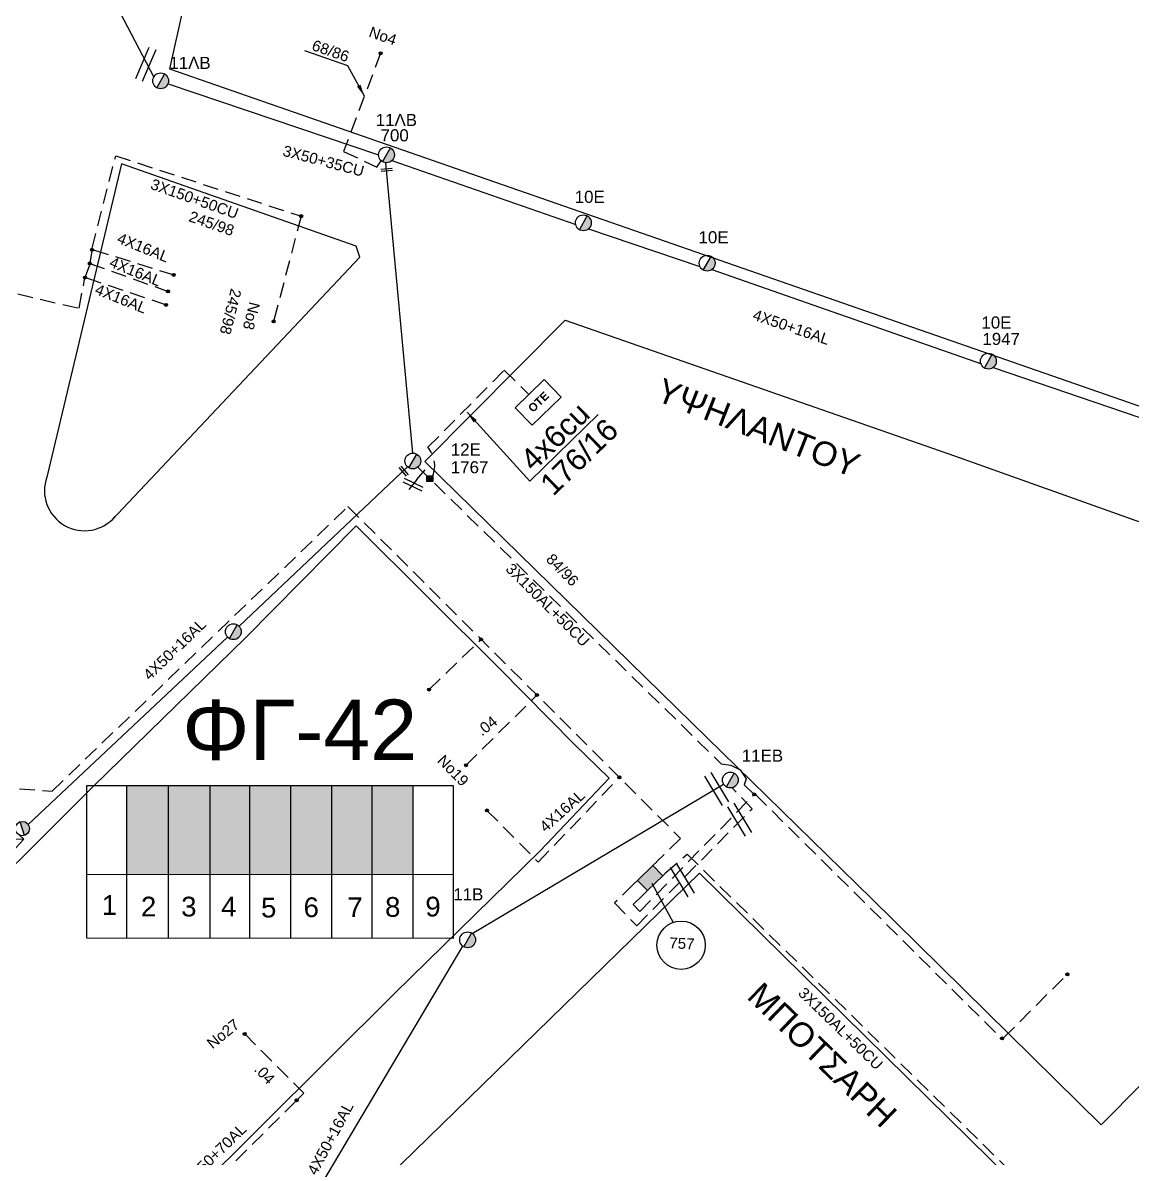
# Model space of a CAD drawing. Header units: millimetres. Extents: x 751 to 1825, y 358 to 872.
# Drawn here: x 1316.4 to 1408.2, y 634.6 to 728.6 of the extents above; entities that cross this region are included whole.
import ezdxf

# ---------------------------------------------------------------- set-up
doc = ezdxf.new("R2010")
doc.units = ezdxf.units.MM
doc.linetypes.add('DASHED', pattern=[19.05, 12.7, -6.35])
for name, color, linetype in [('Link Box 4 Διευθύνσεων', 7, 'Continuous'), ('Pillar OTE', 7, 'Continuous'), ('Άγνωστα', 7, 'Continuous'), ('Γυμνά εναέρια ΧΤ (3Φ)   3x50+35CU', 7, 'Continuous'), ('Γυμνά εναέρια ΧΤ και ΦΟΠ (3Φ)   4x50+16AL', 7, 'Continuous'), ('Επιγραφές - Σχήματα', 7, 'Continuous'), ('Καλώδια ΧΤ   3x150+50AL XLPE', 7, 'DASHED'), ('Καλώδια ΧΤ   3x150+50CU', 7, 'DASHED'), ('Καλώδια ΧΤ   3x150AL+50CU', 7, 'DASHED'), ('Μηχανική τομή', 7, 'Continuous'), ('Στύλος ΦΜ', 7, 'Continuous'), ('Στύλος ΦΜ @ 1', 7, 'Continuous'), ('Συνδέσεις', 7, 'Continuous'), ('Τομή', 7, 'Continuous'), ('Υποσταθμός εναέριος 2 στύλων', 7, 'Continuous'), ('Υποσταθμός πόλεως', 7, 'Continuous'), ('Υπόβαθρο ΔΕΗ', 7, 'Continuous'), ('Υπόγεια Καλώδια Δικτύου ΧΤ   .04', 7, 'DASHED'), ('Υπόγεια καλώδια Δικτύου ΧΤ και Παρ. ΧΤ - 3X150+70 AL', 7, 'DASHED'), ('Υπόγεια καλώδια Παροχών ΧΤ   4x16AL', 7, 'DASHED'), ('Υπόγεια καλώδια Παροχών ΧΤ   4x50AL', 7, 'DASHED'), ('Υπόγεια καλώδια Παροχών ΧΤ   4x6', 7, 'DASHED')]:
    doc.layers.add(name, color=color, linetype=linetype)
doc.styles.get("Standard").update_dxf_attribs({"font": 'arial.ttf'})
doc.linetypes.add('SYN_LINE', pattern='A,0.5,-0.0001,["/\\/\\/\\/",Standard,S=0.1,R=0,X=0,Y=-0.05],-0.25', length=0.7501)
doc.dimstyles.new('ISO-25', dxfattribs={"dimtxt": 2.5, "dimasz": 2.5, "dimexe": 1.25, "dimexo": 0.625, "dimtad": 1, "dimtxsty": 'Standard', "dimcen": 2.5, "dimadec": 0, "dimazin": 0, "dimtfac": 1, "dimtmove": 0, "dimatfit": 3, "dimfxl": 1, "dimarcsym": 0})

# ---------------------------------------------------------------- blocks, each defined once
blk = doc.blocks.new('ΥΠΑΡΧΩΝ ΤΣΙΜΕΝΤΕΝΙΟΣ ΣΤΥΛΟΣ')
at = {"layer": 'Στύλος ΦΜ'}
blk.add_hatch(color=256, dxfattribs=at).paths.add_polyline_path([(-1.29, -2.28, 0.574793), (2.62, 0, 0.268822), (1.3, 2.27)])
blk.add_line((-1.29, -2.28), (1.3, 2.27), dxfattribs=at)
blk.add_circle((0, 0), 2.62, dxfattribs=at)
at = {"layer": 'Στύλος ΦΜ', "flags": 4}
for tag, p in [('ΑΡΙΘΜΟΣ', (-4.68, 8.05)), ('ΤΥΠΟΣ', (-4.91, 3.03))]:
    blk.add_attdef(tag, p, '', height=4, dxfattribs=at)
blk = doc.blocks.new('ΥΠΟΣΤΑΘΜΟΣ ΕΝΑΕΡΙΟΣ ΕΠΙ 2 ΣΤΥΛΩΝ')
at = {"layer": 'Υποσταθμός εναέριος 2 στύλων', "linetype": 'Continuous'}
for points in [[(-11.97, -2.11, 0.574793), (-8.45, -0.07, 0.268822), (-9.64, 1.98)], [(9.68, -2.15, 0.574793), (13.19, -0.1, 0.268822), (12.01, 1.95)]]:
    blk.add_hatch(color=256, dxfattribs=at).paths.add_polyline_path(points)
for p, q in [((-11.97, -2.11), (-9.64, 1.98)), ((9.68, -2.15), (12.01, 1.95))]:
    blk.add_line(p, q, dxfattribs=at)
for centre in [(-10.81, -0.07), (10.84, -0.1)]:
    blk.add_circle(centre, 2.36, dxfattribs=at)
at = {"layer": 'Υποσταθμός πόλεως', "linetype": 'Continuous', "ltscale": 40}
blk.add_lwpolyline([(-8.57, 2.82), (8.57, 2.82), (8.57, -2.82), (-8.57, -2.82)], close=True, dxfattribs=at)
for points in [[(-5.75, 0), (-8.57, 2.82)], [(-8.57, -2.82), (-5.75, 0)], [(-5.75, 0), (5.75, 0)], [(5.75, 0), (8.57, 2.82)], [(8.57, -2.82), (5.75, 0)]]:
    blk.add_lwpolyline(points, dxfattribs=at)
at = {"layer": 'Υποσταθμός εναέριος 2 στύλων', "ltscale": 40, "flags": 1}
for tag, p in [('ΜΕΤΑΣΧΗΜΑΤΙΣΜΟΣ', (14.09, 2.51)), ('ΙΣΧΥΣ', (14.07, -0.28)), ('ΑΡΙΘΜΟΣ', (14.19, -3))]:
    blk.add_attdef(tag, p, '', height=1.8, dxfattribs=at)
blk = doc.blocks.new('_ΣΥΝΔΕΣΗ')
at = {"layer": 'Συνδέσεις', "linetype": 'SYN_LINE', "ltscale": 40}
blk.add_hatch(color=256, dxfattribs=at).paths.add_polyline_path([(0.5, -0.01, 1), (-0.5, -0.01, 1)])
at = {"layer": 'Συνδέσεις'}
blk.add_circle((0, -0.01), 0.5, dxfattribs=at)
blk = doc.blocks.new('LINK BOX 4 ΑΝΑΧΩΡΗΣΕΩΝ')
at = {"layer": 'Link Box 4 Διευθύνσεων', "ltscale": 40}
blk.add_hatch(color=256, dxfattribs=at).paths.add_polyline_path([(-3.54, 0), (-3.54, -4.67), (3.54, -4.67), (3.54, 0)])
for p, q in [((-3.54, 0), (-5.33, 0)), ((5.33, 0), (3.54, 0)), ((-3.54, -4.67), (-5.33, -4.67)), ((5.33, -4.67), (3.54, -4.67))]:
    blk.add_line(p, q, dxfattribs=at)
blk.add_lwpolyline([(-3.54, -4.67), (-3.54, 0), (3.54, 0), (3.54, -4.67)], close=True, dxfattribs=at)
blk = doc.blocks.new('ΤΟΜΗ')
at = {"layer": 'Τομή', "ltscale": 40}
for p, q in [((-5.68, 0), (5.68, 0)), ((5.68, -2.33), (-5.68, -2.33))]:
    blk.add_line(p, q, dxfattribs=at)
blk = doc.blocks.new('ΜΗΧΑΝΙΚΗ ΤΟΜΗ')
at = {"layer": 'Μηχανική τομή', "ltscale": 40}
for p, q in [((-1.89, 0.78), (1.89, 0.78)), ((1.89, 0), (-1.89, 0))]:
    blk.add_line(p, q, dxfattribs=at)
blk = doc.blocks.new('PILLAR ΟΤΕ')
at = {"layer": 'Pillar OTE', "ltscale": 40}
blk.add_lwpolyline([(-3.31, 2.02), (3.39, 2.02), (3.39, -1.99), (-3.31, -1.99)], close=True, dxfattribs=at)
at = {"layer": 'Pillar OTE', "insert": (-1.81, 0.71), "char_height": 1.3575, "width": 109.961, "attachment_point": 1}
blk.add_mtext('{\\fArial|b1|i0|c161|p34;OTE}', dxfattribs=at)
blk = doc.blocks.new('TSONTA XT1')
at = {"ltscale": 40}
h = blk.add_hatch(color=256, dxfattribs=at)
h.dxf.hatch_style = 1
h.paths.add_polyline_path([(595.96, 2487.66), (597.07, 2488.77), (595.96, 2489.87), (594.85, 2488.77)])
blk.add_lwpolyline([(594.85, 2488.77), (595.96, 2489.87), (597.07, 2488.77), (595.96, 2487.66)], close=True, dxfattribs=at)
blk = doc.blocks.new('τομή_')
at = {"layer": 'Επιγραφές - Σχήματα'}
for p, q in [((-1.287, -0.22), (0.131, 0.749)), ((-1.08, -0.463), (0.339, 0.506)), ((-0.662, 0.625), (-0.294, -0.367))]:
    blk.add_line(p, q, dxfattribs=at)

msp = doc.modelspace()

# ---------------------------------------------------------------- hatches: boundary and pattern name
at = {"layer": 'Καλώδια ΧΤ   3x150+50AL XLPE', "linetype": 'DASHED', "ltscale": 0.1}
h = msp.add_hatch(color=2, dxfattribs=at)
h.dxf.hatch_style = 1
h.paths.add_polyline_path([(1328.466, 665.491), (1325.026, 665.491), (1325.026, 658.131), (1328.465, 658.128)])
h = msp.add_hatch(color=85, dxfattribs=at)
h.dxf.hatch_style = 1
h.paths.add_polyline_path([(1328.465, 658.128), (1331.905, 658.124), (1331.906, 665.491), (1328.466, 665.491)])
h = msp.add_hatch(color=6, dxfattribs=at)
h.dxf.hatch_style = 1
h.paths.add_polyline_path([(1331.905, 658.124), (1335.203, 658.121), (1335.203, 665.491), (1331.906, 665.491)])
h = msp.add_hatch(color=1, dxfattribs=at)
h.dxf.hatch_style = 1
h.paths.add_polyline_path([(1335.203, 658.121), (1338.589, 658.118), (1338.589, 665.491), (1335.203, 665.491)])
h = msp.add_hatch(color=5, dxfattribs=at)
h.dxf.hatch_style = 1
h.paths.add_polyline_path([(1338.589, 658.118), (1341.985, 658.114), (1341.986, 665.49), (1338.589, 665.491)])
h = msp.add_hatch(color=173, dxfattribs=at)
h.dxf.hatch_style = 1
h.paths.add_polyline_path([(1341.985, 658.114), (1345.322, 658.111), (1345.323, 665.49), (1341.986, 665.49)])
h = msp.add_hatch(color=30, dxfattribs=at)
h.dxf.hatch_style = 1
h.paths.add_polyline_path([(1345.322, 658.111), (1348.711, 658.108), (1348.711, 665.49), (1345.323, 665.49)])

# ---------------------------------------------------------------- linework, layer by layer
at = {"layer": 'Pillar OTE', "ltscale": 40}
for points in [[(1321.697, 652.851), (1321.698, 665.492), (1352.031, 665.49), (1352.03, 652.822), (1321.697, 652.852)], [(1325.025, 652.849), (1325.026, 665.491)], [(1328.465, 652.846), (1328.466, 665.491)], [(1331.905, 652.842), (1331.906, 665.491)], [(1335.202, 652.839), (1335.203, 665.491)], [(1338.588, 652.835), (1338.589, 665.491)], [(1341.985, 652.832), (1341.986, 665.49)], [(1345.322, 652.829), (1345.323, 665.49)], [(1348.71, 652.825), (1348.711, 665.49)], [(1321.698, 658.134), (1352.031, 658.105)]]:
    msp.add_lwpolyline(points, dxfattribs=at)
at = {"layer": 'Άγνωστα', "color": 173, "lineweight": -2, "ltscale": 0.1}
msp.add_lwpolyline([(1316.65, 744.393), (1327.247, 724.127)], dxfattribs=at)
at = {"layer": 'Άγνωστα', "color": 2, "linetype": 'DASHED', "lineweight": -2, "ltscale": 0.1}
for points in [[(1350.031, 673.431), (1354.333, 677.579)], [(1366.951, 657.307), (1365.365, 655.762), (1367.206, 653.873), (1376.75, 663.566), (1375.098, 665.298)], [(1367.765, 656.472), (1366.914, 655.642), (1367.471, 655.07), (1376.929, 664.743)]]:
    msp.add_lwpolyline(points, dxfattribs=at)
at = {"layer": 'Γυμνά εναέρια ΧΤ (3Φ)   3x50+35CU', "color": 6, "linetype": 'DASHED', "lineweight": -2, "ltscale": 0.1}
msp.add_lwpolyline([(1346.013, 726.091), (1342.947, 717.971), (1345.702, 716.658), (1346.066, 717.198)], dxfattribs=at)
at = {"layer": 'Γυμνά εναέρια ΧΤ και ΦΟΠ (3Φ)   4x50+16AL', "color": 6, "lineweight": -2, "ltscale": 0.1}
for points in [[(1328.428, 723.573), (1345.845, 717.687)], [(1346.953, 717.216), (1362.156, 711.915)], [(1348.683, 693), (1346.441, 717.036)], [(1363.212, 711.556), (1372.441, 708.444)], [(1373.427, 708.188), (1395.727, 700.393)], [(1396.692, 700.078), (1435.297, 686.928)], [(1334.304, 678.663), (1348.242, 691.863)], [(1316.862, 662.247), (1333.351, 677.766)]]:
    msp.add_lwpolyline(points, dxfattribs=at)
at = {"layer": 'Γυμνά εναέρια ΧΤ και ΦΟΠ (3Φ)   4x50+16AL', "color": 2, "linetype": 'DASHED', "lineweight": -2, "ltscale": 0.1}
msp.add_lwpolyline([(1314.724, 661.208), (1313.499, 662.525), (1316.14, 665.202), (1318.837, 665.015), (1343.316, 688.577), (1370.83, 661.111), (1368.875, 659.182)], dxfattribs=at)
at = {"layer": 'Γυμνά εναέρια ΧΤ και ΦΟΠ (3Φ)   4x50+16AL', "color": 2, "lineweight": -2, "ltscale": 0.1}
for points in [[(1353.597, 653.237), (1374.387, 665.6)], [(1336.757, 625.11), (1352.831, 652.176)]]:
    msp.add_lwpolyline(points, dxfattribs=at)
at = {"layer": 'Επιγραφές - Σχήματα', "lineweight": -2, "ltscale": 0.1}
msp.add_lwpolyline([(1368.452, 657.398), (1370.228, 654.158)], dxfattribs=at)
at = {"layer": 'Επιγραφές - Σχήματα', "ltscale": 0.1}
msp.add_circle((1370.882, 652.268), 2, dxfattribs=at)
at = {"layer": 'Καλώδια ΧΤ   3x150+50CU', "color": 85, "linetype": 'DASHED', "lineweight": -2, "ltscale": 0.1}
for points in [[(1322.145, 709.953), (1324.095, 717.599), (1339.441, 712.609), (1337.136, 703.806)], [(1313.741, 660.145), (1302.783, 670.305), (1310.439, 707.473), (1321.069, 704.981), (1321.521, 707.408), (1321.951, 708.572), (1322.136, 709.704)]]:
    msp.add_lwpolyline(points, dxfattribs=at)
at = {"layer": 'Καλώδια ΧΤ   3x150AL+50CU', "color": 2, "linetype": 'DASHED', "lineweight": -2, "ltscale": 0.1}
for points in [[(1349.1, 691.842), (1374.19, 667.286), (1374.993, 667.159), (1375.758, 666.774), (1376.248, 666.035), (1376.106, 665.554), (1376.84, 664.83)], [(1377.052, 664.719), (1397.329, 644.616)], [(1397.551, 644.587), (1402.751, 649.769)]]:
    msp.add_lwpolyline(points, dxfattribs=at)
at = {"layer": 'Καλώδια ΧΤ   3x150AL+50CU', "color": 5, "linetype": 'DASHED', "lineweight": -2, "ltscale": 0.1}
msp.add_lwpolyline([(1369.58, 658.25), (1371.376, 659.802), (1399.18, 632.529)], dxfattribs=at)
at = {"layer": 'Υπόβαθρο ΔΕΗ', "lineweight": -2, "ltscale": 0.1}
for points in [[(1328.537, 724.797), (1427.149, 690.522), (1441.507, 727.671), (1439.04, 733.114), (1430.388, 735.662), (1404.191, 744.169), (1384.067, 751.544), (1355.018, 760.893), (1337.878, 766.473), (1328.537, 724.797)], [(1423.97, 681.893), (1409.033, 640.825), (1405.649, 637.392), (1386.658, 656.104), (1370.532, 671.889), (1349.677, 692.299), (1361.272, 704.004), (1393.503, 692.771), (1423.97, 681.893)], [(1358.353, 690.674), (1364.012, 696.192)], [(1349.019, 690.805), (1349.692, 691.61)], [(1270.09, 613.857), (1289.119, 632.862), (1309.599, 652.811), (1322.228, 665.399), (1334.832, 677.715), (1344.004, 686.973), (1355.815, 675.21), (1362.068, 668.872), (1364.922, 666.091), (1359.21, 660.078), (1347.2, 648.289), (1319.433, 620.674), (1301.582, 602.9), (1291.297, 592.451), (1270.09, 613.857)]]:
    msp.add_lwpolyline(points, dxfattribs=at)
msp.add_lwpolyline([(1323.79, 687.482), (1344.292, 709.229), (1344, 710.123), (1324.585, 716.933), (1318.4, 691.017, 0.838438), (1324.052, 687.759)], format="xyb", dxfattribs=at)
msp.add_lwpolyline([(1384.267, 615.508), (1261.85, 491.51), (1224.721, 504.916), (1223.886, 512.451), (1328.627, 615.508), (1372.404, 658.231), (1399.836, 631.206)], close=True, dxfattribs=at)
at = {"layer": 'Υπόγεια Καλώδια Δικτύου ΧΤ   .04', "color": 2, "linetype": 'DASHED', "lineweight": -2, "ltscale": 0.1}
for points in [[(1353.074, 667.151), (1358.952, 672.969)], [(1334.769, 644.921), (1339.648, 640.023), (1339.124, 639.501)]]:
    msp.add_lwpolyline(points, dxfattribs=at)
at = {"layer": 'Υπόγεια καλώδια Δικτύου ΧΤ και Παρ. ΧΤ - 3X150+70 AL', "color": 2, "linetype": 'DASHED', "lineweight": -2, "ltscale": 0.1}
msp.add_lwpolyline([(1338.992, 639.353), (1322.802, 623.218)], dxfattribs=at)
at = {"layer": 'Υπόγεια καλώδια Παροχών ΧΤ   4x16AL', "color": 85, "linetype": 'DASHED', "lineweight": -2, "ltscale": 0.1}
for points in [[(1322.27, 709.828), (1328.901, 707.746)], [(1321.951, 708.697), (1328.432, 706.385)], [(1321.667, 707.51), (1328.264, 705.268)]]:
    msp.add_lwpolyline(points, dxfattribs=at)
at = {"layer": 'Υπόγεια καλώδια Παροχών ΧΤ   4x16AL', "color": 2, "linetype": 'DASHED', "lineweight": -2, "ltscale": 0.1}
for points in [[(1359.057, 659.151), (1365.77, 666.162), (1365.77, 666.162)], [(1354.805, 663.42), (1359.057, 659.151)]]:
    msp.add_lwpolyline(points, dxfattribs=at)
at = {"layer": 'Υπόγεια καλώδια Παροχών ΧΤ   4x6', "color": 2, "linetype": 'DASHED', "ltscale": 0.1}
msp.add_lwpolyline([(1350.323, 691.122, 0.282821), (1349.928, 693.479), (1356.251, 699.862), (1358.308, 697.824)], format="xyb", dxfattribs=at)

# ---------------------------------------------------------------- block references
at = {"layer": 'Link Box 4 Διευθύνσεων', "ltscale": 0.1, "xscale": 0.2500000000000761, "yscale": 0.2500000000000761, "zscale": 0.2500000000000761, "rotation": 44.25762438935336}
msp.add_blockref('LINK BOX 4 ΑΝΑΧΩΡΗΣΕΩΝ', (1367.905, 658.237), dxfattribs=at)
at = {"layer": 'Pillar OTE', "xscale": 0.5, "yscale": 0.5, "zscale": 0.5, "rotation": 43.99999999999999}
msp.add_blockref('PILLAR ΟΤΕ', (1359.042, 697.177), dxfattribs=at)
at = {"layer": 'Επιγραφές - Σχήματα', "rotation": 299.7579530802306}
msp.add_blockref('τομή_', (1348.805, 689.92), dxfattribs=at)
at = {"layer": 'Μηχανική τομή', "ltscale": 0.1}
for p, xscale, yscale, zscale, rotation in [((1346.529, 716.335), 0.2500000000000892, 0.2500000000000892, 0.2500000000000892, 5.058184823122303), ((1347.849, 691.441), 0.2499999999999959, 0.2499999999999959, 0.2499999999999959, 309.7973692398033)]:
    msp.add_blockref('ΜΗΧΑΝΙΚΗ ΤΟΜΗ', p, dxfattribs=dict(at, xscale=xscale, yscale=yscale, zscale=zscale, rotation=rotation))
at = {"layer": 'Στύλος ΦΜ @ 1', "ltscale": 0.1}
ref = msp.add_blockref('ΥΠΑΡΧΩΝ ΤΣΙΜΕΝΤΕΝΙΟΣ ΣΤΥΛΟΣ', (1327.817, 723.806), dxfattribs=dict(at, xscale=0.25, yscale=0.25, zscale=0.25))
ref.add_attrib('ΤΥΠΟΣ', '11ΛB', (1328.537, 724.797), dxfattribs={"layer": 'Στύλος ΦΜ', "height": 1, "flags": 4})
ref = msp.add_blockref('ΥΠΑΡΧΩΝ ΤΣΙΜΕΝΤΕΝΙΟΣ ΣΤΥΛΟΣ', (1346.5, 717.687), dxfattribs=dict(at, xscale=0.25, yscale=0.25, zscale=0.25))
ref.add_attrib('ΤΥΠΟΣ', '11ΛB', (1345.612, 720.076), dxfattribs={"layer": 'Στύλος ΦΜ', "height": 1, "flags": 4})
ref.add_attrib('ΑΡΙΘΜΟΣ', '700', (1346.013, 718.802), dxfattribs={"layer": 'Στύλος ΦΜ', "height": 1, "flags": 4})
ref = msp.add_blockref('ΥΠΑΡΧΩΝ ΤΣΙΜΕΝΤΕΝΙΟΣ ΣΤΥΛΟΣ', (1362.794, 712.06), dxfattribs=dict(at, xscale=0.25, yscale=0.25, zscale=0.25))
ref.add_attrib('ΤΥΠΟΣ', '10E', (1362.077, 713.71), dxfattribs={"layer": 'Στύλος ΦΜ', "height": 1, "flags": 4})
ref = msp.add_blockref('ΥΠΑΡΧΩΝ ΤΣΙΜΕΝΤΕΝΙΟΣ ΣΤΥΛΟΣ', (1373.038, 708.714), dxfattribs=dict(at, xscale=0.25, yscale=0.25, zscale=0.25))
ref.add_attrib('ΤΥΠΟΣ', '10E', (1372.32, 710.364), dxfattribs={"layer": 'Στύλος ΦΜ', "height": 1, "flags": 4})
ref = msp.add_blockref('ΥΠΑΡΧΩΝ ΤΣΙΜΕΝΤΕΝΙΟΣ ΣΤΥΛΟΣ', (1396.305, 700.606), dxfattribs=dict(at, xscale=0.25, yscale=0.25, zscale=0.25))
ref.add_attrib('ΤΥΠΟΣ', '10E', (1395.727, 703.31), dxfattribs={"layer": 'Στύλος ΦΜ', "height": 1, "flags": 4})
ref.add_attrib('ΑΡΙΘΜΟΣ', '1947', (1395.81, 701.946), dxfattribs={"layer": 'Στύλος ΦΜ', "height": 1, "flags": 4})
ref = msp.add_blockref('ΥΠΑΡΧΩΝ ΤΣΙΜΕΝΤΕΝΙΟΣ ΣΤΥΛΟΣ', (1348.683, 692.346), dxfattribs=dict(at, xscale=0.25, yscale=0.25, zscale=0.25))
ref.add_attrib('ΤΥΠΟΣ', '12E', (1351.823, 692.794), dxfattribs={"layer": 'Στύλος ΦΜ', "height": 1, "flags": 4})
ref.add_attrib('ΑΡΙΘΜΟΣ', '1767', (1351.823, 691.324), dxfattribs={"layer": 'Στύλος ΦΜ', "height": 1, "flags": 4})
at = {"layer": 'Στύλος ΦΜ @ 1', "ltscale": 0.1, "xscale": 0.25, "yscale": 0.25, "zscale": 0.25}
msp.add_blockref('ΥΠΑΡΧΩΝ ΤΣΙΜΕΝΤΕΝΙΟΣ ΣΤΥΛΟΣ', (1333.828, 678.214), dxfattribs=at)
at = {"layer": 'Στύλος ΦΜ @ 1', "ltscale": 0.1}
ref = msp.add_blockref('ΥΠΑΡΧΩΝ ΤΣΙΜΕΝΤΕΝΙΟΣ ΣΤΥΛΟΣ', (1374.949, 665.935), dxfattribs=dict(at, xscale=0.25, yscale=0.25, zscale=0.25))
ref.add_attrib('ΤΥΠΟΣ', '11EB', (1375.901, 667.456), dxfattribs={"layer": 'Στύλος ΦΜ', "height": 1, "flags": 4})
ref = msp.add_blockref('ΥΠΑΡΧΩΝ ΤΣΙΜΕΝΤΕΝΙΟΣ ΣΤΥΛΟΣ', (1353.214, 652.707), dxfattribs=dict(at, xscale=0.25, yscale=0.25, zscale=0.25))
ref.add_attrib('ΤΥΠΟΣ', '11B', (1352.031, 655.977), dxfattribs={"layer": 'Στύλος ΦΜ', "height": 1, "flags": 4})
at = {"layer": 'Συνδέσεις', "ltscale": 0.1, "xscale": 0.25, "yscale": 0.25, "zscale": 0.25}
for p in [(1346.013, 726.091), (1339.442, 712.612), (1322.146, 709.831), (1321.951, 708.7), (1328.902, 707.749), (1321.545, 707.534), (1328.433, 706.388), (1328.265, 705.271), (1337.16, 703.898), (1354.333, 677.579), (1350.031, 673.431), (1376.93, 664.746), (1402.84, 649.86), (1397.433, 644.549)]:
    msp.add_blockref('_ΣΥΝΔΕΣΗ', p, dxfattribs=at)
at = {"layer": 'Συνδέσεις', "xscale": 0.3075184835441075, "yscale": 0.3075184835441075, "zscale": 0.3075184835441075, "rotation": 315.6164747462358}
msp.add_blockref('TSONTA XT1', (683.784, 272.097), dxfattribs=at)
at = {"layer": 'Τομή', "ltscale": 0.1}
for p, xscale, yscale, zscale, rotation in [((1326.316, 725.3), 0.250000000000015, 0.250000000000015, 0.250000000000015, 67.02607255037289), ((1373.575, 665.046), 0.2499999999999785, 0.2499999999999785, 0.2499999999999785, 121.0309334869312), ((1375.477, 662.507), 0.2499999999999785, 0.2499999999999785, 0.2499999999999785, 121.0309334869312), ((1370.721, 657.49), 0.2499999999999785, 0.2499999999999785, 0.2499999999999785, 121.0309334869312)]:
    msp.add_blockref('ΤΟΜΗ', p, dxfattribs=dict(at, xscale=xscale, yscale=yscale, zscale=zscale, rotation=rotation))
at = {"layer": 'Υποσταθμός εναέριος 2 στύλων', "ltscale": 0.1, "xscale": 0.2500000000000057, "yscale": 0.2500000000000057, "zscale": 0.2500000000000057, "rotation": 47.26750640055066}
msp.add_blockref('ΥΠΟΣΤΑΘΜΟΣ ΕΝΑΕΡΙΟΣ ΕΠΙ 2 ΣΤΥΛΩΝ', (1314.516, 659.947), dxfattribs=at)
at = {"layer": 'Υπόγεια Καλώδια Δικτύου ΧΤ   .04', "linetype": 'DASHED', "ltscale": 0.1, "xscale": 0.25, "yscale": 0.25, "zscale": 0.25}
for p in [(1358.952, 672.969), (1353.086, 667.163), (1334.77, 644.923), (1339.065, 639.432)]:
    msp.add_blockref('_ΣΥΝΔΕΣΗ', p, dxfattribs=at)
at = {"layer": 'Υπόγεια καλώδια Παροχών ΧΤ   4x16AL', "linetype": 'DASHED', "ltscale": 0.1, "xscale": 0.25, "yscale": 0.25, "zscale": 0.25}
for p in [(1365.77, 666.162), (1354.805, 663.42)]:
    msp.add_blockref('_ΣΥΝΔΕΣΗ', p, dxfattribs=at)

# ---------------------------------------------------------------- texts
at = {"ltscale": 30, "char_height": 1.634, "width": 11.25729, "attachment_point": 1}
for s, insert in [('1', (1322.944, 656.413)), ('2', (1326.182, 656.279)), ('3', (1329.513, 656.279)), ('4', (1332.816, 656.279)), ('5', (1336.12, 656.198)), ('6', (1339.64, 656.225)), ('7', (1343.268, 656.225)), ('8', (1346.382, 656.252)), ('9', (1349.713, 656.279))]:
    msp.add_mtext(s, dxfattribs=dict(at, insert=insert))
at = {"layer": 'Γυμνά εναέρια ΧΤ (3Φ)   3x50+35CU', "color": 7, "ltscale": 0.1, "insert": (1338.077, 718.494), "char_height": 0.9, "width": 84.18588, "attachment_point": 1, "rotation": 345.25409}
msp.add_mtext('3X50+35CU', dxfattribs=at)
at = {"layer": 'Γυμνά εναέρια ΧΤ και ΦΟΠ (3Φ)   4x50+16AL', "color": 7, "ltscale": 0.1, "char_height": 0.9, "width": 84.18588, "attachment_point": 1}
for insert, rotation in [((1377.017, 704.921), 341.19253), ((1326.274, 674.783), 44.05501), ((1339.896, 633.582), 61.74196)]:
    msp.add_mtext('4X50+16AL', dxfattribs=dict(at, insert=insert, rotation=rotation))
at = {"layer": 'Επιγραφές - Σχήματα', "ltscale": 0.1, "attachment_point": 5}
for s, insert, char_height, rotation in [('No4', (1346.198, 727.522), 0.9, 340.87832), ('68/86', (1341.88, 726.286), 0.9, 340.87832), ('245/98', (1332.031, 712.002), 0.9, 340.87832), ('245/98', (1333.6, 704.706), 0.9, 255.80871), ('No8', (1335.32, 704.347), 0.9, 255.80871), ('ΥΨΗΛΑΝΤΟΥ', (1377.254, 695.089), 2, 338.57376), ('84/96', (1361.054, 683.331), 0.9, 314.48808), ('No19', (1352.008, 666.724), 0.9, 314.48808), ('ΜΠΟΤΣΑΡΗ', (1382.55, 643.179), 2, 316), ('No27', (1332.985, 644.927), 0.9, 39.26363)]:
    msp.add_mtext(s, dxfattribs=dict(at, insert=insert, char_height=char_height, rotation=rotation))
at = {"layer": 'Επιγραφές - Σχήματα', "insert": (1329.592, 672.594), "char_height": 5, "width": 2.177, "attachment_point": 1}
msp.add_mtext('Φ{\\fArial|b0|i0|c204|p34;Г}-42', dxfattribs=at)
at = {"layer": 'Επιγραφές - Σχήματα', "ltscale": 0.1, "insert": (1369.922, 652.916), "char_height": 0.9, "width": 84.18588, "attachment_point": 1, "rotation": 357.23653}
msp.add_mtext('757', dxfattribs=at)
at = {"layer": 'Καλώδια ΧΤ   3x150+50CU', "color": 7, "linetype": 'DASHED', "ltscale": 0.1, "insert": (1327.201, 715.738), "char_height": 0.9, "width": 84.18588, "attachment_point": 1, "rotation": 340.52556}
msp.add_mtext('3X150+50CU', dxfattribs=at)
at = {"layer": 'Καλώδια ΧΤ   3x150AL+50CU', "color": 7, "linetype": 'DASHED', "ltscale": 0.1, "char_height": 0.9, "width": 84.18588, "attachment_point": 1}
for insert, rotation in [((1356.925, 683.973), 315.12206), ((1381.121, 648.872), 315.797)]:
    msp.add_mtext('3X150AL+50CU', dxfattribs=dict(at, insert=insert, rotation=rotation))
at = {"layer": 'Υπόγεια Καλώδια Δικτύου ΧΤ   .04', "color": 7, "linetype": 'DASHED', "ltscale": 0.1, "char_height": 0.9, "width": 84.18588, "attachment_point": 1}
for insert, rotation in [((1353.842, 670.235), 38.34497), ((1336.141, 642.551), 313.54349)]:
    msp.add_mtext('.04', dxfattribs=dict(at, insert=insert, rotation=rotation))
at = {"layer": 'Υπόγεια καλώδια Δικτύου ΧΤ και Παρ. ΧΤ - 3X150+70 AL', "color": 7, "linetype": 'DASHED', "ltscale": 0.1, "insert": (1329.128, 632.502), "char_height": 0.9, "width": 84.18588, "attachment_point": 1, "rotation": 44.16987}
msp.add_mtext('3X150+70AL', dxfattribs=at)
at = {"layer": 'Υπόγεια καλώδια Παροχών ΧΤ   4x16AL', "color": 7, "linetype": 'DASHED', "ltscale": 0.1, "char_height": 0.9, "width": 84.18588, "attachment_point": 1}
for insert, rotation in [((1324.47, 711.271), 338.00711), ((1323.828, 709.283), 338.00711), ((1322.63, 707.039), 338.00711), ((1359.066, 662.236), 41.77427)]:
    msp.add_mtext('4X16AL', dxfattribs=dict(at, insert=insert, rotation=rotation))
at = {"layer": 'Υπόγεια καλώδια Παροχών ΧΤ   4x50AL', "color": 7, "ltscale": 0.2, "char_height": 1.8, "attachment_point": 1, "rotation": 44}
for s, insert in [('4x6cu', (1357.396, 692.701)), ('176/16', (1359.042, 690.674))]:
    msp.add_mtext_dynamic_manual_height_columns(s, width=1.8, gutter_width=12.5, heights=[0.118], dxfattribs=dict(at, insert=insert))

# ---------------------------------------------------------------- leaders
at = {"layer": 'Επιγραφές - Σχήματα', "ltscale": 0.1}
msp.add_leader([(1344.672, 722.54), (1343.316, 725.066), (1339.747, 726.281)], dimstyle='ISO-25', override={"dimasz": 1, "dimgap": 0.625, "dimtad": 0}, dxfattribs=at)
at = {"layer": 'Επιγραφές - Σχήματα', "ltscale": 40}
msp.add_leader([(1353.164, 696.377), (1358.353, 690.674)], dimstyle='ISO-25', override={"dimasz": 1, "dimtad": 0}, dxfattribs=at)

doc.saveas('drawing.dxf')
